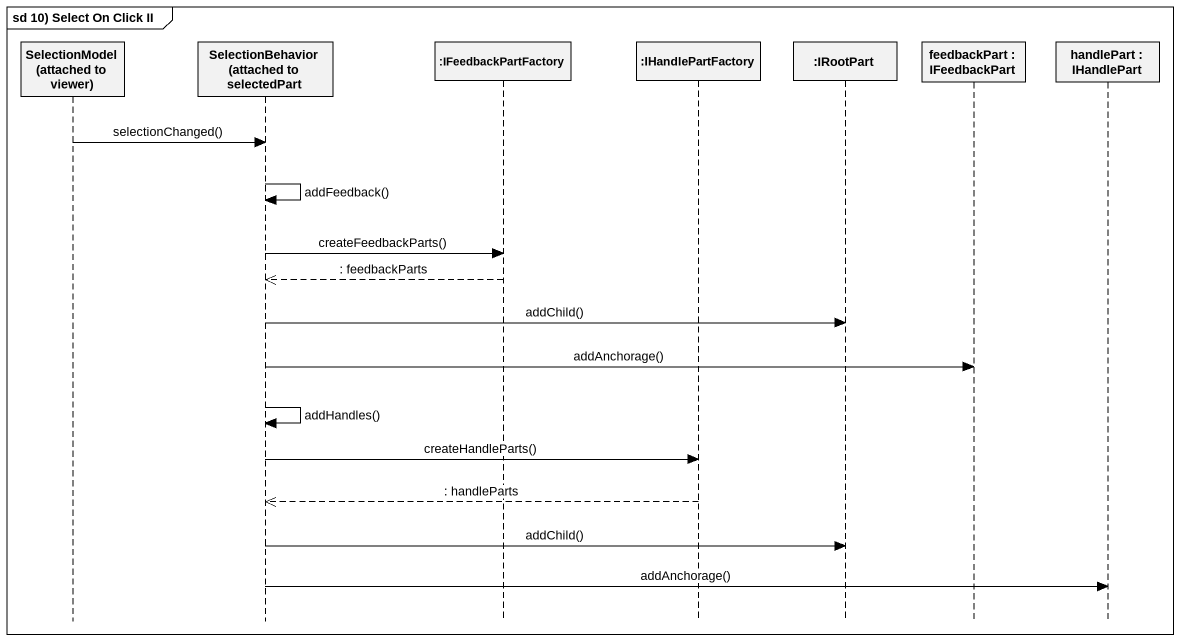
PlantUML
@startuml
mainframe sd 10) Select On Click II
hide footbox
participant "SelectionModel (attached to viewer)" as SelectionModel_attached_to
participant "SelectionBehavior (attached to selectedPart" as SelectionBehavior_attached
participant ":IFeedbackPartFactory" as IFeedbackPartFactory
participant ":IHandlePartFactory" as IHandlePartFactory
participant ":IRootPart" as IRootPart
participant "feedbackPart : IFeedbackPart" as feedbackPart
participant "handlePart : IHandlePart" as handlePart

SelectionModel_attached_to -> SelectionBehavior_attached : selectionChanged()
SelectionBehavior_attached -> SelectionBehavior_attached : addFeedback()
SelectionBehavior_attached -> IFeedbackPartFactory : createFeedbackParts()
IFeedbackPartFactory -->> SelectionBehavior_attached : : feedbackParts
SelectionBehavior_attached -> IRootPart : addChild()
SelectionBehavior_attached -> feedbackPart : addAnchorage()
SelectionBehavior_attached -> SelectionBehavior_attached : addHandles()
SelectionBehavior_attached -> IHandlePartFactory : createHandleParts()
IHandlePartFactory -->> SelectionBehavior_attached : : handleParts
SelectionBehavior_attached -> IRootPart : addChild()
SelectionBehavior_attached -> handlePart : addAnchorage()
@enduml
